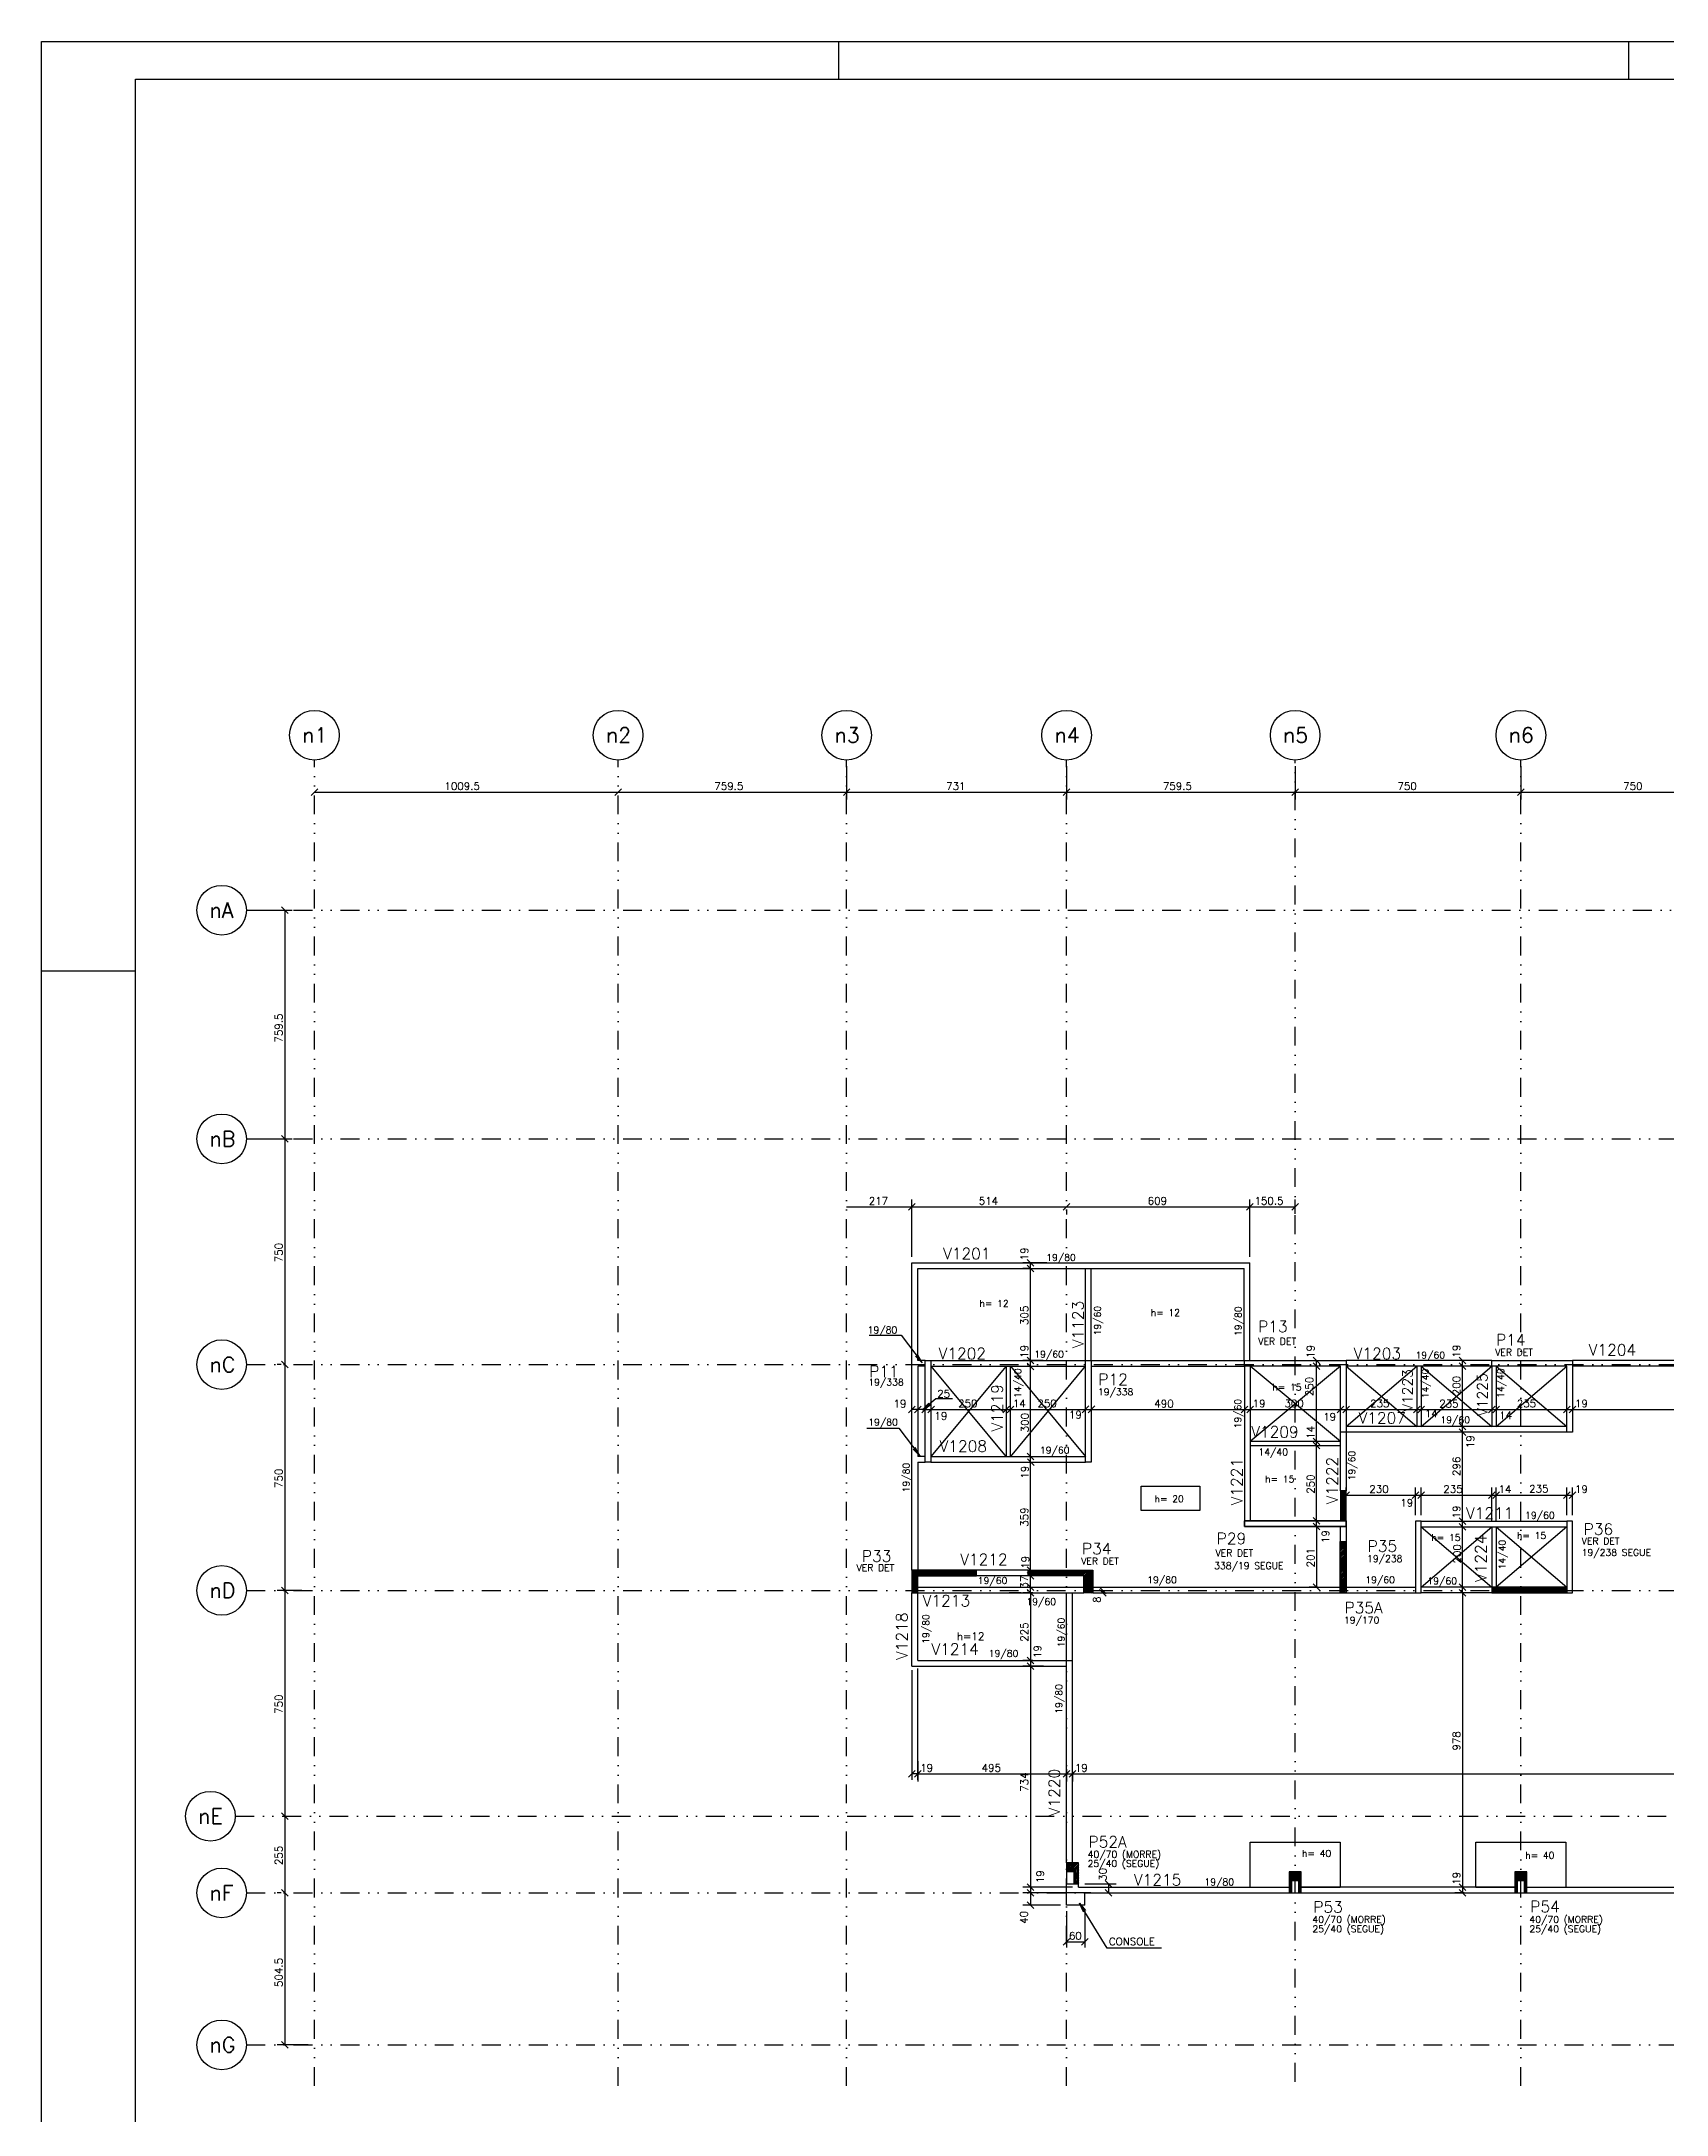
# Model space of a CAD drawing. Extents: x 571698 to 586573, y -117 to 10395.
# Drawn here: x 571698 to 577098, y 3509 to 10395 of the extents above; entities that cross this region are included whole.
import ezdxf

# ---------------------------------------------------------------- set-up
doc = ezdxf.new("R2010")
doc.units = 0
doc.header["$LTSCALE"] = 125
doc.header["$MEASUREMENT"] = 0
doc.linetypes.add('DIVIDE', pattern=[1.25, 0.5, -0.25, 0, -0.25, 0, -0.25])
doc.layers.get('0').update_dxf_attribs({"linetype": 'CONTINUOUS'})
for name, color, linetype in [('205', 14, 'DIVIDE'), ('216', 7, 'CONTINUOUS'), ('220', 4, 'CONTINUOUS'), ('221', 5, 'CONTINUOUS'), ('222', 6, 'CONTINUOUS'), ('231', 5, 'CONTINUOUS'), ('238', 11, 'CONTINUOUS'), ('239', 4, 'CONTINUOUS'), ('250', 5, 'CONTINUOUS')]:
    doc.layers.add(name, color=color, linetype=linetype)
doc.styles.get("Standard").update_dxf_attribs({"font": 'ROMANS.SHX'})

# ---------------------------------------------------------------- blocks, each defined once
blk = doc.blocks.new('_H4')
for p, q in [((97130.673322, 3431.953747), (97164.294698, 3465.575123)), ((97130.673322, 3437.257048), (97158.991397, 3465.575123)), ((97130.673322, 3442.560349), (97153.688096, 3465.575123)), ((97130.673322, 3447.86365), (97148.384795, 3465.575123)), ((97130.673322, 3453.16695), (97143.081495, 3465.575123)), ((97130.673322, 3458.470251), (97137.778194, 3465.575123)), ((97130.673322, 3463.773552), (97132.474893, 3465.575123)), ((97130.673322, 3426.650446), (97149.673322, 3445.650446)), ((97150.597999, 3446.575123), (97169.597999, 3465.575123)), ((97155.9013, 3446.575123), (97174.9013, 3465.575123)), ((97161.204601, 3446.575123), (97180.204601, 3465.575123)), ((97166.507902, 3446.575123), (97185.507902, 3465.575123)), ((97171.811202, 3446.575123), (97190.811202, 3465.575123)), ((97177.114503, 3446.575123), (97196.114503, 3465.575123)), ((97182.417804, 3446.575123), (97201.417804, 3465.575123)), ((97187.721105, 3446.575123), (97206.721105, 3465.575123)), ((97193.024406, 3446.575123), (97212.024406, 3465.575123)), ((97198.327707, 3446.575123), (97217.327707, 3465.575123)), ((97203.631008, 3446.575123), (97222.631008, 3465.575123)), ((97208.934308, 3446.575123), (97227.934308, 3465.575123)), ((97214.237609, 3446.575123), (97233.237609, 3465.575123)), ((97219.54091, 3446.575123), (97238.54091, 3465.575123)), ((97224.844211, 3446.575123), (97243.844211, 3465.575123)), ((97230.147512, 3446.575123), (97249.147512, 3465.575123)), ((97235.450813, 3446.575123), (97254.450813, 3465.575123)), ((97240.754114, 3446.575123), (97259.754114, 3465.575123)), ((97246.057414, 3446.575123), (97265.057414, 3465.575123)), ((97251.360715, 3446.575123), (97270.360715, 3465.575123)), ((97256.664016, 3446.575123), (97275.664016, 3465.575123)), ((97261.967317, 3446.575123), (97280.967317, 3465.575123)), ((97267.270618, 3446.575123), (97286.270618, 3465.575123)), ((97272.573919, 3446.575123), (97291.573919, 3465.575123)), ((97277.87722, 3446.575123), (97296.87722, 3465.575123)), ((97283.18052, 3446.575123), (97302.18052, 3465.575123)), ((97288.483821, 3446.575123), (97307.483821, 3465.575123)), ((97293.787122, 3446.575123), (97312.787122, 3465.575123)), ((97299.090423, 3446.575123), (97318.090423, 3465.575123)), ((97304.393724, 3446.575123), (97323.393724, 3465.575123)), ((97309.697025, 3446.575123), (97328.697025, 3465.575123)), ((97315.000326, 3446.575123), (97334.000326, 3465.575123)), ((97320.303626, 3446.575123), (97339.303626, 3465.575123)), ((97325.606927, 3446.575123), (97344.606927, 3465.575123)), ((97330.910228, 3446.575123), (97345.673322, 3461.338217)), ((97336.213529, 3446.575123), (97345.673322, 3456.034916)), ((97341.51683, 3446.575123), (97345.673322, 3450.731615)), ((97130.673322, 3421.347145), (97149.673322, 3440.347145)), ((97130.673322, 3416.043844), (97149.673322, 3435.043844)), ((97130.673322, 3410.740544), (97149.673322, 3429.740544)), ((97130.673322, 3405.437243), (97149.673322, 3424.437243)), ((97130.673322, 3400.133942), (97149.673322, 3419.133942)), ((97130.673322, 3394.830641), (97149.673322, 3413.830641)), ((97131.721105, 3390.575123), (97149.673322, 3408.52734)), ((97137.024406, 3390.575123), (97149.673322, 3403.224039)), ((97142.327707, 3390.575123), (97149.673322, 3397.920738)), ((97147.631008, 3390.575123), (97149.673322, 3392.617438))]:
    blk.add_line(p, q)
blk = doc.blocks.new('_H5')
for p, q in [((97516.673322, 3446.722687), (97535.525758, 3465.575123)), ((97516.673322, 3452.025988), (97530.222457, 3465.575123)), ((97516.673322, 3457.329289), (97524.919156, 3465.575123)), ((97516.673322, 3462.632589), (97519.615856, 3465.575123)), ((97521.829059, 3446.575123), (97540.829059, 3465.575123)), ((97527.13236, 3446.575123), (97546.13236, 3465.575123)), ((97532.435661, 3446.575123), (97551.435661, 3465.575123)), ((97537.738962, 3446.575123), (97556.738962, 3465.575123)), ((97543.042262, 3446.575123), (97562.042262, 3465.575123)), ((97548.345563, 3446.575123), (97567.345563, 3465.575123)), ((97553.648864, 3446.575123), (97572.648864, 3465.575123)), ((97558.952165, 3446.575123), (97577.952165, 3465.575123)), ((97564.255466, 3446.575123), (97583.255466, 3465.575123)), ((97569.558767, 3446.575123), (97588.558767, 3465.575123)), ((97574.862068, 3446.575123), (97593.862068, 3465.575123)), ((97580.165368, 3446.575123), (97599.165368, 3465.575123)), ((97585.468669, 3446.575123), (97604.468669, 3465.575123)), ((97590.77197, 3446.575123), (97609.77197, 3465.575123)), ((97596.075271, 3446.575123), (97615.075271, 3465.575123)), ((97601.378572, 3446.575123), (97620.378572, 3465.575123)), ((97606.681873, 3446.575123), (97625.681873, 3465.575123)), ((97611.985174, 3446.575123), (97630.985174, 3465.575123)), ((97617.288475, 3446.575123), (97636.288475, 3465.575123)), ((97622.591775, 3446.575123), (97641.591775, 3465.575123)), ((97627.895076, 3446.575123), (97646.895076, 3465.575123)), ((97633.198377, 3446.575123), (97652.198377, 3465.575123)), ((97638.501678, 3446.575123), (97657.501678, 3465.575123)), ((97643.804979, 3446.575123), (97662.804979, 3465.575123)), ((97649.10828, 3446.575123), (97668.10828, 3465.575123)), ((97654.411581, 3446.575123), (97673.411581, 3465.575123)), ((97659.714881, 3446.575123), (97678.714881, 3465.575123)), ((97665.018182, 3446.575123), (97684.018182, 3465.575123)), ((97670.321483, 3446.575123), (97689.321483, 3465.575123)), ((97675.624784, 3446.575123), (97694.624784, 3465.575123)), ((97680.928085, 3446.575123), (97699.928085, 3465.575123)), ((97686.231386, 3446.575123), (97705.231386, 3465.575123)), ((97691.534687, 3446.575123), (97710.534687, 3465.575123)), ((97696.837987, 3446.575123), (97715.837987, 3465.575123)), ((97701.673322, 3440.803856), (97726.444589, 3465.575123)), ((97701.673322, 3446.107157), (97721.141288, 3465.575123)), ((97701.673322, 3435.500555), (97731.673322, 3465.500555)), ((97701.673322, 3430.197254), (97731.673322, 3460.197254)), ((97701.673322, 3424.893953), (97731.673322, 3454.893953)), ((97701.673322, 3419.590653), (97731.673322, 3449.590653)), ((97701.673322, 3414.287352), (97731.673322, 3444.287352)), ((97701.673322, 3408.984051), (97731.673322, 3438.984051)), ((97701.673322, 3403.68075), (97731.673322, 3433.68075)), ((97701.673322, 3398.377449), (97731.673322, 3428.377449)), ((97701.673322, 3393.074148), (97731.673322, 3423.074148)), ((97704.477598, 3390.575123), (97731.673322, 3417.770847)), ((97709.780899, 3390.575123), (97731.673322, 3412.467547)), ((97715.084199, 3390.575123), (97731.673322, 3407.164246)), ((97720.3875, 3390.575123), (97731.673322, 3401.860945)), ((97725.690801, 3390.575123), (97731.673322, 3396.557644)), ((97730.994102, 3390.575123), (97731.673322, 3391.254343))]:
    blk.add_line(p, q)
blk = doc.blocks.new('_H49')
for p, q in [((98554.673322, 4065.761919), (98559.006882, 4070.095479)), ((98554.673322, 4060.458618), (98563.674848, 4069.460144)), ((98554.673322, 4055.155317), (98568.342814, 4068.824809)), ((98554.673322, 4049.852016), (98573.01078, 4068.189474)), ((98554.673322, 4044.548716), (98573.673322, 4063.548716)), ((98554.673322, 4039.245415), (98573.673322, 4058.245415)), ((98554.673322, 4033.942114), (98573.673322, 4052.942114)), ((98554.673322, 4028.638813), (98573.673322, 4047.638813)), ((98554.673322, 4023.335512), (98573.673322, 4042.335512)), ((98554.673322, 4018.032211), (98573.673322, 4037.032211)), ((98554.673322, 4012.72891), (98573.673322, 4031.72891)), ((98554.673322, 4007.42561), (98573.673322, 4026.42561)), ((98554.673322, 4002.122309), (98573.673322, 4021.122309)), ((98554.673322, 3996.819008), (98573.673322, 4015.819008)), ((98554.673322, 3991.515707), (98573.673322, 4010.515707)), ((98554.673322, 3986.212406), (98573.673322, 4005.212406)), ((98554.673322, 3980.909105), (98573.673322, 3999.909105)), ((98554.673322, 3975.605804), (98573.673322, 3994.605804)), ((98555.056118, 3970.6853), (98573.673322, 3989.302504)), ((98560.359419, 3970.6853), (98573.673322, 3983.999203)), ((98565.66272, 3970.6853), (98573.673322, 3978.695902)), ((98570.966021, 3970.6853), (98573.673322, 3973.392601))]:
    blk.add_line(p, q)
blk = doc.blocks.new('_H50')
for p, q in [((99057.673322, 3736.143684), (99072.214938, 3750.6853)), ((99057.673322, 3741.446985), (99066.911637, 3750.6853)), ((99057.673322, 3746.750286), (99061.608336, 3750.6853)), ((99058.518239, 3731.6853), (99077.518239, 3750.6853)), ((99063.82154, 3731.6853), (99082.82154, 3750.6853)), ((99069.12484, 3731.6853), (99088.12484, 3750.6853)), ((99074.428141, 3731.6853), (99093.428141, 3750.6853)), ((99079.731442, 3731.6853), (99098.731442, 3750.6853)), ((99085.034743, 3731.6853), (99104.034743, 3750.6853)), ((99090.338044, 3731.6853), (99109.338044, 3750.6853)), ((99095.641345, 3731.6853), (99114.641345, 3750.6853)), ((99100.944646, 3731.6853), (99119.944646, 3750.6853)), ((99106.247946, 3731.6853), (99125.247946, 3750.6853)), ((99111.551247, 3731.6853), (99130.551247, 3750.6853)), ((99116.854548, 3731.6853), (99135.854548, 3750.6853)), ((99122.157849, 3731.6853), (99141.157849, 3750.6853)), ((99127.46115, 3731.6853), (99146.46115, 3750.6853)), ((99132.764451, 3731.6853), (99151.764451, 3750.6853)), ((99138.067752, 3731.6853), (99157.067752, 3750.6853)), ((99143.371052, 3731.6853), (99162.371052, 3750.6853)), ((99148.674353, 3731.6853), (99167.674353, 3750.6853)), ((99153.977654, 3731.6853), (99172.977654, 3750.6853)), ((99159.280955, 3731.6853), (99178.280955, 3750.6853)), ((99164.584256, 3731.6853), (99183.584256, 3750.6853)), ((99169.887557, 3731.6853), (99188.887557, 3750.6853)), ((99175.190858, 3731.6853), (99194.190858, 3750.6853)), ((99180.494158, 3731.6853), (99199.494158, 3750.6853)), ((99185.797459, 3731.6853), (99204.797459, 3750.6853)), ((99191.10076, 3731.6853), (99210.10076, 3750.6853)), ((99196.404061, 3731.6853), (99215.404061, 3750.6853)), ((99201.707362, 3731.6853), (99220.707362, 3750.6853)), ((99207.010663, 3731.6853), (99226.010663, 3750.6853)), ((99212.313964, 3731.6853), (99231.313964, 3750.6853)), ((99217.617264, 3731.6853), (99236.617264, 3750.6853)), ((99222.920565, 3731.6853), (99241.920565, 3750.6853)), ((99228.223866, 3731.6853), (99247.223866, 3750.6853)), ((99233.527167, 3731.6853), (99252.527167, 3750.6853)), ((99238.830468, 3731.6853), (99257.830468, 3750.6853)), ((99244.133769, 3731.6853), (99263.133769, 3750.6853)), ((99249.43707, 3731.6853), (99268.43707, 3750.6853)), ((99254.74037, 3731.6853), (99273.74037, 3750.6853)), ((99260.043671, 3731.6853), (99279.043671, 3750.6853)), ((99265.346972, 3731.6853), (99284.346972, 3750.6853)), ((99270.650273, 3731.6853), (99289.650273, 3750.6853)), ((99275.953574, 3731.6853), (99294.953574, 3750.6853)), ((99281.256875, 3731.6853), (99300.256875, 3750.6853)), ((99286.560176, 3731.6853), (99305.560176, 3750.6853)), ((99291.863476, 3731.6853), (99306.673322, 3746.495146)), ((99297.166777, 3731.6853), (99306.673322, 3741.191845)), ((99302.470078, 3731.6853), (99306.673322, 3735.888544))]:
    blk.add_line(p, q)
blk = doc.blocks.new('_H948EB28347-000')
for p, q in [((97312.84245, 2516.339597), (97345.536765, 2549.033912)), ((97312.84245, 2521.642898), (97340.233464, 2549.033912)), ((97312.84245, 2526.946199), (97334.930163, 2549.033912)), ((97312.84245, 2532.2495), (97329.626862, 2549.033912)), ((97312.84245, 2537.552801), (97324.323561, 2549.033912)), ((97312.84245, 2542.856102), (97319.02026, 2549.033912)), ((97312.84245, 2548.159403), (97313.716959, 2549.033912)), ((97320.840066, 2519.033912), (97350.840066, 2549.033912)), ((97312.84245, 2511.036297), (97320.34245, 2518.536297)), ((97312.84245, 2505.732996), (97320.34245, 2513.232996)), ((97312.84245, 2500.429695), (97320.34245, 2507.929695)), ((97312.84245, 2495.126394), (97320.34245, 2502.626394)), ((97312.84245, 2489.823093), (97320.34245, 2497.323093)), ((97312.84245, 2484.519792), (97320.34245, 2492.019792)), ((97312.84245, 2479.216491), (97320.34245, 2486.716491)), ((97317.963172, 2479.033912), (97320.34245, 2481.41319)), ((97326.143366, 2519.033912), (97352.84245, 2545.732996)), ((97331.446667, 2519.033912), (97352.84245, 2540.429695)), ((97336.749968, 2519.033912), (97352.84245, 2535.126394)), ((97342.053269, 2519.033912), (97352.84245, 2529.823093)), ((97345.34245, 2517.019792), (97352.84245, 2524.519792)), ((97345.34245, 2511.716491), (97352.84245, 2519.216491)), ((97345.34245, 2506.41319), (97352.84245, 2513.91319)), ((97345.34245, 2501.10989), (97352.84245, 2508.60989)), ((97345.34245, 2495.806589), (97352.84245, 2503.306589)), ((97345.34245, 2490.503288), (97352.84245, 2498.003288)), ((97345.34245, 2485.199987), (97352.84245, 2492.699987)), ((97345.34245, 2479.896686), (97352.84245, 2487.396686)), ((97349.782977, 2479.033912), (97352.84245, 2482.093385))]:
    blk.add_line(p, q)
blk = doc.blocks.new('_H948EB28347-021')
for p, q in [((96573.34245, 2551.121523), (96601.254839, 2579.033912)), ((96573.34245, 2556.424824), (96595.951538, 2579.033912)), ((96573.34245, 2561.728124), (96590.648238, 2579.033912)), ((96573.34245, 2567.031425), (96585.344937, 2579.033912)), ((96573.34245, 2572.334726), (96580.041636, 2579.033912)), ((96573.34245, 2577.638027), (96574.738335, 2579.033912)), ((96576.55814, 2549.033912), (96606.55814, 2579.033912)), ((96581.861441, 2549.033912), (96611.861441, 2579.033912)), ((96587.164742, 2549.033912), (96613.34245, 2575.21162)), ((96592.468043, 2549.033912), (96613.34245, 2569.908319)), ((96597.771344, 2549.033912), (96613.34245, 2564.605018)), ((96598.34245, 2544.301718), (96613.34245, 2559.301718)), ((96598.34245, 2538.998417), (96613.34245, 2553.998417)), ((96598.34245, 2533.695116), (96613.34245, 2548.695116)), ((96598.34245, 2528.391815), (96613.34245, 2543.391815)), ((96598.34245, 2523.088514), (96613.34245, 2538.088514)), ((96598.34245, 2517.785213), (96613.34245, 2532.785213)), ((96598.34245, 2512.481912), (96613.34245, 2527.481912)), ((96600.19775, 2509.033912), (96613.34245, 2522.178612)), ((96605.501051, 2509.033912), (96613.34245, 2516.875311)), ((96610.804352, 2509.033912), (96613.34245, 2511.57201))]:
    blk.add_line(p, q)
blk = doc.blocks.new('_HC1611258D2-015')
for p, q in [((97482.34245, 3645.737053), (97482.373699, 3645.768301)), ((97482.34245, 3640.433752), (97482.931941, 3641.023242)), ((97482.34245, 3635.130451), (97483.490183, 3636.278184)), ((97482.34245, 3629.82715), (97484.048425, 3631.533125)), ((97482.34245, 3624.523849), (97484.606667, 3626.788066)), ((97482.34245, 3619.220549), (97485.164909, 3622.043008)), ((97482.34245, 3613.917248), (97485.723152, 3617.297949)), ((97482.34245, 3608.613947), (97486.281394, 3612.552891)), ((97482.34245, 3603.310646), (97486.839636, 3607.807832)), ((97482.34245, 3598.007345), (97487.397878, 3603.062773)), ((97482.34245, 3592.704044), (97487.95612, 3598.317715)), ((97482.34245, 3587.400743), (97488.514363, 3593.572656)), ((97482.34245, 3582.097443), (97489.072605, 3588.827597)), ((97482.34245, 3576.794142), (97489.630847, 3584.082539)), ((97482.373699, 3645.768301), (97482.639309, 3646.033912)), ((97482.931941, 3641.023242), (97487.94261, 3646.033912)), ((97483.490183, 3636.278184), (97493.245911, 3646.033912)), ((97484.048425, 3631.533125), (97498.549212, 3646.033912)), ((97484.606667, 3626.788066), (97502.34245, 3644.523849)), ((97485.164909, 3622.043008), (97502.34245, 3639.220549)), ((97485.723152, 3617.297949), (97502.34245, 3633.917248)), ((97486.281394, 3612.552891), (97502.34245, 3628.613947)), ((97486.839636, 3607.807832), (97502.34245, 3623.310646)), ((97487.397878, 3603.062773), (97502.34245, 3618.007345)), ((97487.95612, 3598.317715), (97502.34245, 3612.704044)), ((97488.514363, 3593.572656), (97502.34245, 3607.400743)), ((97489.072605, 3588.827597), (97502.34245, 3602.097443)), ((97489.630847, 3584.082539), (97502.34245, 3596.794142)), ((97490.189089, 3579.33748), (97502.34245, 3591.490841)), ((97490.747331, 3574.592421), (97502.34245, 3586.18754)), ((97491.305574, 3569.847363), (97502.34245, 3580.884239)), ((97482.34245, 3571.490841), (97490.189089, 3579.33748)), ((97482.34245, 3566.18754), (97490.747331, 3574.592421)), ((97482.34245, 3560.884239), (97491.305574, 3569.847363)), ((97482.34245, 3555.580938), (97491.863816, 3565.102304)), ((97482.34245, 3550.277637), (97492.422058, 3560.357245)), ((97482.34245, 3544.974337), (97492.9803, 3555.612187)), ((97482.34245, 3539.671036), (97493.538542, 3550.867128)), ((97482.34245, 3534.367735), (97494.096785, 3546.122069)), ((97482.34245, 3529.064434), (97494.655027, 3541.377011)), ((97482.34245, 3523.761133), (97495.213269, 3536.631952)), ((97482.34245, 3518.457832), (97495.771511, 3531.886893)), ((97482.34245, 3513.154531), (97496.329753, 3527.141835)), ((97482.34245, 3507.85123), (97496.887996, 3522.396776)), ((97482.34245, 3502.54793), (97497.446238, 3517.651717)), ((97482.34245, 3497.244629), (97498.00448, 3512.906659)), ((97491.863816, 3565.102304), (97502.34245, 3575.580938)), ((97492.422058, 3560.357245), (97502.34245, 3570.277637)), ((97492.9803, 3555.612187), (97502.34245, 3564.974337)), ((97493.538542, 3550.867128), (97502.34245, 3559.671036)), ((97494.096785, 3546.122069), (97502.34245, 3554.367735)), ((97494.655027, 3541.377011), (97502.34245, 3549.064434)), ((97495.213269, 3536.631952), (97502.34245, 3543.761133)), ((97495.771511, 3531.886893), (97502.34245, 3538.457832)), ((97496.329753, 3527.141835), (97502.34245, 3533.154531)), ((97496.887996, 3522.396776), (97502.34245, 3527.85123)), ((97497.446238, 3517.651717), (97502.34245, 3522.54793)), ((97498.00448, 3512.906659), (97502.34245, 3517.244629)), ((97482.34245, 3491.941328), (97498.562722, 3508.1616)), ((97482.34245, 3486.638027), (97499.120964, 3503.416541)), ((97482.34245, 3481.334726), (97499.679207, 3498.671483)), ((97482.344937, 3476.033912), (97500.237449, 3493.926424)), ((97487.648238, 3476.033912), (97500.795691, 3489.181365)), ((97492.951538, 3476.033912), (97501.353933, 3484.436307)), ((97498.254839, 3476.033912), (97501.912175, 3479.691248)), ((97498.562722, 3508.1616), (97502.34245, 3511.941328)), ((97499.120964, 3503.416541), (97502.34245, 3506.638027)), ((97499.679207, 3498.671483), (97502.34245, 3501.334726)), ((97500.237449, 3493.926424), (97502.34245, 3496.031425)), ((97500.795691, 3489.181365), (97502.34245, 3490.728124)), ((97501.353933, 3484.436307), (97502.34245, 3485.424824)), ((97501.912175, 3479.691248), (97502.34245, 3480.121523))]:
    blk.add_line(p, q)

msp = doc.modelspace()

# ---------------------------------------------------------------- linework, layer by layer
for p, q in [((571697.6, -117.4), (571697.6, 10395.1)), ((571697.6, 10395.1), (586572.6, 10395.1)), ((574347.6, 10270.1), (574347.6, 10395.1)), ((574347.6, 10270.1), (574347.6, 10395.1)), ((576972.6, 10270.1), (576972.6, 10395.1)), ((571697.6, 7307.6), (572010.1, 7307.6))]:
    msp.add_line(p, q)
at = {"layer": '205'}
for p, q in [((572604.5, 3604.3), (572604.5, 8008.3)), ((573614, 3604.3), (573614, 8008.3)), ((574373.5, 3604.3), (574373.5, 8008.3)), ((575104.5, 3604.3), (575104.5, 8008.3)), ((575864, 3617.6), (575864, 8008.3)), ((576614, 3604.3), (576614, 8008.3)), ((572379, 7509.4), (574776.1, 7509.4)), ((574796.1, 7509.4), (580574.1, 7509.4)), ((572379, 6749.9), (581193.6, 6749.9)), ((572379, 5999.9), (581193.6, 5999.9)), ((572379, 5249.9), (580656.7, 5249.9)), ((572341.5, 4499.9), (580673.3, 4499.9)), ((572379, 4244.9), (580689.8, 4244.9)), ((572379, 3740.4), (580689.8, 3740.4))]:
    msp.add_line(p, q, dxfattribs=at)
at = {"layer": '216'}
for p, q in [((572593.5, 7890.5), (572615.6, 7912.6)), ((573603, 7890.5), (573625.1, 7912.6)), ((573603, 7890.5), (573625.1, 7912.6)), ((574362.5, 7890.5), (574384.6, 7912.6)), ((574362.5, 7890.5), (574384.6, 7912.6)), ((575093.5, 7890.5), (575115.6, 7912.6)), ((575093.5, 7890.5), (575115.6, 7912.6)), ((575853, 7890.5), (575875.1, 7912.6)), ((575853, 7890.5), (575875.1, 7912.6)), ((576603, 7890.5), (576625.1, 7912.6)), ((576603, 7890.5), (576625.1, 7912.6)), ((572494.9, 7520.4), (572517, 7498.3)), ((572494.9, 6760.9), (572517, 6738.8)), ((572494.9, 6760.9), (572517, 6738.8)), ((574579.5, 6512.6), (574601.6, 6534.7)), ((574579.5, 6512.6), (574601.6, 6534.7)), ((575093.5, 6512.6), (575115.6, 6534.7)), ((575093.5, 6512.6), (575115.6, 6534.7)), ((575702.5, 6512.6), (575724.6, 6534.7)), ((575702.5, 6512.6), (575724.6, 6534.7)), ((575853, 6512.6), (575875.1, 6534.7)), ((574995.1, 6326.8), (574973, 6348.9)), ((574995.1, 6307.8), (574973, 6329.9)), ((574995.1, 6307.8), (574973, 6329.9)), ((572494.9, 6010.9), (572517, 5988.8)), ((572494.9, 6010.9), (572517, 5988.8)), ((574995.1, 6002.8), (574973, 6024.9)), ((574995.1, 6002.8), (574973, 6024.9)), ((574995.1, 6002.8), (574973, 6024.9)), ((574995.1, 6002.8), (574973, 6024.9)), ((574995.1, 5982.8), (574973, 6004.9)), ((574995.1, 5982.8), (574973, 6004.9)), ((575946.4, 6002.8), (575924.3, 6024.9)), ((575946.4, 6002.8), (575924.3, 6024.9)), ((575946.4, 5983.8), (575924.3, 6005.9)), ((575946.4, 5983.8), (575924.3, 6005.9)), ((576431.1, 6002.8), (576409, 6024.9)), ((576431.1, 6002.8), (576409, 6024.9)), ((576431.1, 6002.8), (576409, 6024.9)), ((576431.1, 6002.8), (576409, 6024.9)), ((576431.1, 5983.8), (576409, 6005.9)), ((576431.1, 5983.8), (576409, 6005.9)), ((574601.6, 5861.8), (574579.5, 5839.7)), ((574601.6, 5861.8), (574579.5, 5839.7)), ((574620.6, 5861.8), (574598.5, 5839.7)), ((574620.6, 5861.8), (574598.5, 5839.7)), ((574623.5, 5839.7), (574645.6, 5861.8)), ((574623.5, 5839.7), (574645.6, 5861.8)), ((574645.6, 5861.8), (574623.5, 5839.7)), ((574643.5, 5839.7), (574665.6, 5861.8)), ((574643.5, 5839.7), (574665.6, 5861.8)), ((574892.5, 5839.7), (574914.6, 5861.8)), ((574892.5, 5839.7), (574914.6, 5861.8)), ((574906.5, 5839.7), (574928.6, 5861.8)), ((574906.5, 5839.7), (574928.6, 5861.8)), ((575156.5, 5839.7), (575178.6, 5862.8)), ((575156.5, 5839.7), (575178.6, 5862.8)), ((575176.5, 5839.7), (575198.6, 5862.8)), ((575176.5, 5839.7), (575198.6, 5862.8)), ((575684.5, 5839.7), (575706.6, 5861.8)), ((575684.5, 5839.7), (575706.6, 5861.8)), ((575684.5, 5839.7), (575706.6, 5861.8)), ((575703.5, 5839.7), (575725.6, 5861.8)), ((575703.5, 5839.7), (575725.6, 5861.8)), ((576003.5, 5839.7), (576025.6, 5861.8)), ((576003.5, 5839.7), (576025.6, 5861.8)), ((576022.5, 5839.7), (576044.6, 5861.8)), ((576022.5, 5839.7), (576044.6, 5861.8)), ((576257.5, 5839.7), (576279.6, 5861.8)), ((576257.5, 5839.7), (576279.6, 5861.8)), ((576271.5, 5839.7), (576293.6, 5861.8)), ((576271.5, 5839.7), (576293.6, 5861.8)), ((576506.5, 5839.7), (576528.6, 5861.8)), ((576506.5, 5839.7), (576528.6, 5861.8)), ((576520.5, 5839.7), (576542.6, 5861.8)), ((576520.5, 5839.7), (576542.6, 5861.8)), ((576755.5, 5839.7), (576777.6, 5861.8)), ((576755.5, 5839.7), (576777.6, 5861.8)), ((576774.5, 5839.7), (576796.6, 5861.8)), ((576774.5, 5839.7), (576796.6, 5861.8)), ((576774.5, 5839.7), (576796.6, 5861.8)), ((576431.1, 5783.8), (576409, 5805.9)), ((576431.1, 5783.8), (576409, 5805.9)), ((576431.1, 5764.8), (576409, 5786.9)), ((576431.1, 5764.8), (576409, 5786.9)), ((575946.4, 5733.8), (575924.3, 5755.9)), ((575946.4, 5733.8), (575924.3, 5755.9)), ((575946.4, 5719.8), (575924.3, 5741.9)), ((575946.4, 5719.8), (575924.3, 5741.9)), ((574995.1, 5683.8), (574973, 5705.9)), ((574995.1, 5683.8), (574973, 5705.9)), ((574996.1, 5664.8), (574974, 5686.9)), ((574996.1, 5664.8), (574974, 5686.9)), ((576022.5, 5555.2), (576044.6, 5577.3)), ((576252.5, 5555.2), (576274.6, 5577.3)), ((576252.5, 5555.2), (576274.6, 5577.3)), ((576271.5, 5555.2), (576293.6, 5577.3)), ((576271.5, 5555.2), (576293.6, 5577.3)), ((576506.5, 5555.2), (576528.6, 5577.3)), ((576506.5, 5555.2), (576528.6, 5577.3)), ((576520.5, 5555.2), (576542.6, 5577.3)), ((576520.5, 5555.2), (576542.6, 5577.3)), ((576755.5, 5555.2), (576777.6, 5577.3)), ((576755.5, 5555.2), (576777.6, 5577.3)), ((576774.5, 5555.2), (576796.6, 5577.3)), ((575946.4, 5469.8), (575924.3, 5491.9)), ((575946.4, 5469.8), (575924.3, 5491.9)), ((575946.4, 5450.8), (575924.3, 5472.9)), ((575946.4, 5450.8), (575924.3, 5472.9)), ((575924.3, 5472.9), (575946.4, 5450.8)), ((576431.1, 5468.8), (576409, 5490.9)), ((576431.1, 5468.8), (576409, 5490.9)), ((576431.1, 5449.8), (576409, 5471.9)), ((576431.1, 5449.8), (576409, 5471.9)), ((574995.1, 5305.8), (574973, 5327.9)), ((574995.1, 5305.8), (574973, 5327.9)), ((574995.1, 5286.8), (574973, 5308.9)), ((574995.1, 5286.8), (574973, 5308.9)), ((572494.9, 5260.9), (572517, 5238.8)), ((572494.9, 5260.9), (572517, 5238.8)), ((574995.1, 5249.8), (574973, 5271.9)), ((574995.1, 5249.8), (574973, 5271.9)), ((574995.1, 5230.8), (574973, 5252.9)), ((574995.1, 5230.8), (574973, 5252.9)), ((574973, 5252.9), (574995.1, 5230.8)), ((574973, 5252.9), (574995.1, 5230.8)), ((575214, 5260.9), (575236.1, 5238.8)), ((575214, 5252.9), (575236.1, 5230.8)), ((575924.3, 5271.9), (575946.4, 5249.8)), ((576431.1, 5249.8), (576409, 5271.9)), ((576431.1, 5249.8), (576409, 5271.9)), ((576431.1, 5230.8), (576409, 5252.9)), ((576431.1, 5230.8), (576409, 5252.9)), ((576409, 5252.9), (576431.1, 5230.8)), ((576409, 5252.9), (576431.1, 5230.8)), ((574973, 5027.9), (574995.1, 5005.8)), ((574973, 5027.9), (574995.1, 5005.8)), ((574973, 5008.9), (574995.1, 4986.8)), ((574973, 5008.9), (574995.1, 4986.8)), ((574973, 5008.9), (574995.1, 4986.8)), ((574973, 5008.9), (574995.1, 4986.8)), ((574601.6, 4651.4), (574579.5, 4629.3)), ((574620.6, 4651.4), (574598.5, 4629.3)), ((574620.6, 4651.4), (574598.5, 4629.3)), ((574598.5, 4629.3), (574620.6, 4651.4)), ((575093.5, 4629.3), (575115.6, 4651.4)), ((575093.5, 4629.3), (575115.6, 4651.4)), ((575112.5, 4629.3), (575134.6, 4651.4)), ((575112.5, 4629.3), (575134.6, 4651.4)), ((572494.9, 4510.9), (572517, 4488.8)), ((572494.9, 4510.9), (572517, 4488.8)), ((572494.9, 4510.9), (572517, 4488.8)), ((574973, 4274.9), (574995.1, 4252.8)), ((574973, 4274.9), (574995.1, 4252.8)), ((575232.6, 4285.9), (575254.7, 4263.8)), ((576409, 4274.9), (576431.1, 4252.8)), ((576409, 4274.9), (576431.1, 4252.8)), ((576409, 4274.9), (576431.1, 4252.8)), ((572494.9, 4255.9), (572517, 4233.8)), ((572494.9, 4255.9), (572517, 4233.8)), ((574973, 4255.9), (574995.1, 4233.8)), ((574973, 4255.9), (574995.1, 4233.8)), ((574973, 4255.9), (574995.1, 4233.8)), ((574973, 4215.9), (574995.1, 4193.8)), ((575232.6, 4255.9), (575254.7, 4233.8)), ((576409, 4255.9), (576431.1, 4233.8)), ((575093.5, 4071.5), (575115.6, 4093.6)), ((575153.5, 4071.5), (575175.6, 4093.6)), ((572494.9, 3751.4), (572517, 3729.3))]:
    msp.add_line(p, q, dxfattribs=at)
at = {"layer": '220'}
for points in [[(574634.5, 6013.9), (574653.5, 6013.9), (574653.5, 5675.9), (574634.5, 5675.9), (574634.5, 6013.9)], [(575167.5, 5675.9), (575167.5, 6013.9), (575186.5, 6013.9), (575186.5, 5876.9), (575186.5, 5876.9), (575186.5, 5675.9), (575167.5, 5675.9)], [(576033.5, 6013.9), (576033.5, 5775.9), (576014.5, 5775.9), (576014.5, 5994.9), (575695.5, 5994.9), (575695.5, 6013.9), (576033.5, 6013.9)], [(576785.5, 6013.9), (576785.5, 5775.9), (576766.5, 5775.9), (576766.5, 5994.9), (576517.5, 5994.9), (576517.5, 6013.9), (576785.5, 6013.9)], [(575695.5, 5480.9), (575695.5, 5461.9), (576033.5, 5461.9), (576033.5, 5580.9), (576014.5, 5580.9), (576014.5, 5480.9), (575695.5, 5480.9)], [(575695.5, 5480.9), (576033.5, 5480.9), (576033.5, 5461.9), (575695.5, 5461.9), (575695.5, 5480.9)], [(576263.5, 5479.9), (576263.5, 5241.9), (576282.5, 5241.9), (576282.5, 5479.9), (576263.5, 5479.9)], [(576785.5, 5241.9), (576785.5, 5479.9), (576766.5, 5479.9), (576766.5, 5260.9), (576517.5, 5260.9), (576517.5, 5241.9), (576785.5, 5241.9)], [(576766.5, 5479.9), (576766.5, 5241.9), (576785.5, 5241.9), (576785.5, 5479.9), (576766.5, 5479.9)], [(576033.5, 5241.9), (576013.5, 5241.9), (576013.5, 5411.9), (576033.5, 5411.9), (576033.5, 5241.9)], [(574609.5, 5297.9), (574805.5, 5297.9), (574805.5, 5316.9), (574590.5, 5316.9), (574590.5, 5241.9), (574609.5, 5241.9), (574609.5, 5297.9)], [(575161.5, 5297.9), (574976.5, 5297.9), (574976.5, 5316.9), (575191.5, 5316.9), (575191.5, 5241.9), (575161.5, 5241.9), (575161.5, 5297.9)], [(575104.5, 4274.9), (575144.5, 4274.9), (575144.5, 4344.9), (575104.5, 4344.9), (575104.5, 4274.9)], [(575104.5, 4274.9), (575129.5, 4274.9), (575129.5, 4314.9), (575104.5, 4314.9), (575104.5, 4274.9)], [(575844, 4244.9), (575884, 4244.9), (575884, 4314.9), (575844, 4314.9), (575844, 4244.9)], [(575851.5, 4244.9), (575876.5, 4244.9), (575876.5, 4284.9), (575851.5, 4284.9), (575851.5, 4244.9)], [(576594, 4244.9), (576634, 4244.9), (576634, 4314.9), (576594, 4314.9), (576594, 4244.9)], [(576601.5, 4244.9), (576626.5, 4244.9), (576626.5, 4284.9), (576601.5, 4284.9), (576601.5, 4244.9)]]:
    msp.add_lwpolyline(points, dxfattribs=at)
at = {"layer": '221'}
for centre in [(572604.5, 8090.8), (573614, 8090.8), (574373.5, 8090.8), (575104.5, 8090.8), (575864, 8090.8), (576614, 8090.8), (572296.5, 7509.4), (572296.5, 6749.9), (572296.5, 5999.9), (572296.5, 5249.9), (572259, 4499.9), (572296.5, 4244.9), (572296.5, 3740.4)]:
    msp.add_circle(centre, 82.5, dxfattribs=at)
at = {"layer": '222'}
for p, q in [((572010.1, 10270.1), (586447.6, 10270.1)), ((572010.1, 7.6), (572010.1, 10270.1))]:
    msp.add_line(p, q, dxfattribs=at)
at = {"layer": '231'}
msp.add_line((574968, 5484.4), (574968, 5484.4), dxfattribs=at)
at = {"layer": '238'}
for p, q in [((574590.5, 5316.9), (574590.5, 6337.9)), ((574590.5, 6337.9), (575713.5, 6337.9)), ((575713.5, 6013.9), (575713.5, 6337.9)), ((574609.5, 6013.9), (574609.5, 6318.9)), ((574609.5, 6318.9), (575694.5, 6318.9)), ((575167.5, 6013.9), (575167.5, 6318.9)), ((575186.5, 6013.9), (575186.5, 6318.9)), ((575694.5, 6013.9), (575694.5, 6318.9)), ((574634.5, 6013.9), (574609.5, 6013.9)), ((574634.5, 5994.9), (574609.5, 5994.9)), ((574609.5, 5994.9), (574609.5, 5694.9)), ((574653.5, 6013.9), (575167.5, 6013.9)), ((574653.5, 5994.9), (575167.5, 5994.9)), ((574903.5, 5994.9), (574903.5, 5693.9)), ((574917.5, 5693.9), (574917.5, 5994.9)), ((575167.5, 6013.9), (575695.5, 6013.9)), ((575186.5, 5994.9), (575695.5, 5994.9)), ((575695.5, 5994.9), (575695.5, 5480.9)), ((575714.5, 5994.9), (575714.5, 5480.9)), ((576517.5, 6013.9), (576033.5, 6013.9)), ((576517.5, 5994.9), (576033.5, 5994.9)), ((576268.5, 5994.9), (576268.5, 5794.9)), ((576282.5, 5994.9), (576282.5, 5794.9)), ((576517.5, 5994.9), (576517.5, 5794.9)), ((576531.5, 5994.9), (576531.5, 5794.9)), ((577344, 6013.9), (576785.5, 6013.9)), ((577344, 5994.9), (576785.5, 5994.9)), ((576766.5, 5794.9), (576033.5, 5794.9)), ((576014.5, 5744.9), (575714.5, 5744.9)), ((575714.5, 5730.9), (576014.5, 5730.9)), ((576014.5, 5580.9), (576014.5, 5775.9)), ((576033.5, 5775.9), (576033.5, 5580.9)), ((576766.5, 5775.9), (576033.5, 5775.9)), ((574634.5, 5694.9), (574609.5, 5694.9)), ((574609.5, 5675.9), (574609.5, 5316.9)), ((574609.5, 5675.9), (574634.5, 5675.9)), ((574653.5, 5694.9), (575167.5, 5694.9)), ((574653.5, 5675.9), (575167.5, 5675.9)), ((575142.5, 5694.9), (575167.5, 5694.9)), ((576013.5, 5461.9), (576013.5, 5411.9)), ((576033.5, 5461.9), (576033.5, 5411.9)), ((576282.5, 5479.9), (576766.5, 5479.9)), ((576282.5, 5460.9), (576766.5, 5460.9)), ((576517.5, 5460.9), (576517.5, 5260.9)), ((576531.5, 5460.9), (576531.5, 5260.9)), ((574976.5, 5316.9), (574805.5, 5316.9)), ((574590.5, 4997.9), (574590.5, 5241.9)), ((574609.5, 5260.9), (575161.5, 5260.9)), ((574609.5, 5016.9), (574609.5, 5241.9)), ((574609.5, 5241.9), (575161.5, 5241.9)), ((574976.5, 5297.9), (574805.5, 5297.9)), ((575104.5, 4344.9), (575104.5, 5241.9)), ((575123.5, 4344.9), (575123.5, 5241.9)), ((575191.5, 5260.9), (576013.5, 5260.9)), ((575191.5, 5241.9), (576263.5, 5241.9)), ((576033.5, 5260.9), (576263.5, 5260.9)), ((576517.5, 5260.9), (576282.5, 5260.9)), ((576517.5, 5241.9), (576282.5, 5241.9)), ((574590.5, 4997.9), (575104.5, 4997.9)), ((574609.5, 5016.9), (575123.5, 5016.9)), ((575714, 4263.9), (575714, 4413.9)), ((575714, 4413.9), (576014, 4413.9)), ((576014, 4413.9), (576014, 4263.9)), ((576464, 4263.9), (576464, 4413.9)), ((576464, 4413.9), (576764, 4413.9)), ((576764, 4413.9), (576764, 4263.9)), ((575104.5, 4204.9), (575104.5, 4274.9)), ((575144.5, 4263.9), (575144.5, 4274.9)), ((575164.5, 4204.9), (575104.5, 4204.9)), ((575144.5, 4263.9), (575844, 4263.9)), ((575164.5, 4244.9), (575844, 4244.9)), ((575164.5, 4204.9), (575164.5, 4244.9)), ((575714, 4263.9), (575844, 4263.9)), ((576594, 4263.9), (575884, 4263.9)), ((575884, 4263.9), (576014, 4263.9)), ((575884, 4244.9), (576594, 4244.9)), ((576464, 4263.9), (576594, 4263.9)), ((576634, 4263.9), (577344, 4263.9)), ((576634, 4263.9), (576764, 4263.9)), ((576634, 4244.9), (577344, 4244.9))]:
    msp.add_line(p, q, dxfattribs=at)
at = {"layer": '239'}
msp.add_lwpolyline([(575352.5, 5595.8), (575547.4, 5595.8), (575547.4, 5515.3), (575352.5, 5515.3), (575352.5, 5595.8)], dxfattribs=at)
at = {"layer": '250'}
for p, q in [((574373.5, 7988.3), (574373.5, 7876.6)), ((575104.5, 7988.3), (575104.5, 7876.6)), ((575864, 7988.3), (575864, 7876.6)), ((576614, 7988.3), (576614, 7876.6)), ((572604.5, 7901.6), (573614, 7901.6)), ((573614, 7901.6), (574373.5, 7901.6)), ((574373.5, 7901.6), (575104.5, 7901.6)), ((575104.5, 7901.6), (575864, 7901.6)), ((575864, 7901.6), (576614, 7901.6)), ((576614, 7901.6), (577364, 7901.6)), ((572399, 7509.4), (572531, 7509.4)), ((572506, 7509.4), (572506, 6749.9)), ((572399, 6749.9), (572531, 6749.9)), ((572506, 6749.9), (572506, 5999.9)), ((574590.5, 6357.9), (574590.5, 6548.7)), ((575713.5, 6357.9), (575713.5, 6548.7)), ((575864, 6500.4), (575864, 6548.7)), ((574373.5, 6523.7), (574590.5, 6523.7)), ((574590.5, 6523.7), (575104.5, 6523.7)), ((575104.5, 6523.7), (575713.5, 6523.7)), ((575104.5, 6512.4), (575104.5, 6498.7)), ((575713.5, 6523.7), (575864, 6523.7)), ((575038.5, 6337.9), (574959.1, 6337.9)), ((574984.1, 6318.9), (574984.1, 6337.9)), ((574978.6, 6318.9), (574959.1, 6318.9)), ((574984.1, 6013.9), (574984.1, 6318.9)), ((572493.7, 5999.9), (572481, 5999.9)), ((572506, 5999.9), (572506, 5249.9)), ((574653.5, 5994.9), (574903.5, 5693.9)), ((574903.5, 5994.9), (574653.5, 5694.9)), ((574917.5, 5693.9), (575167.5, 5994.9)), ((574917.5, 5994.9), (575167.5, 5694.9)), ((575006.1, 6013.9), (574959.1, 6013.9)), ((575026.9, 6013.9), (574959.1, 6013.9)), ((574984.1, 5993.9), (574984.1, 6013.9)), ((574984.1, 5694.9), (574984.1, 5993.9)), ((576014.5, 5994.9), (575714.5, 5744.9)), ((576014.5, 5744.9), (575714.5, 5994.9)), ((575935.3, 5994.9), (575935.3, 6013.9)), ((575935.3, 5744.9), (575935.3, 5994.9)), ((576033.5, 5794.9), (576268.5, 5994.9)), ((576033.5, 5994.9), (576268.5, 5794.9)), ((576282.5, 5794.9), (576517.5, 5994.9)), ((576282.5, 5994.9), (576517.5, 5794.9)), ((576445.9, 6013.9), (576395, 6013.9)), ((576441, 6013.9), (576395, 6013.9)), ((576420, 5994.9), (576420, 6014.9)), ((576420, 5794.9), (576420, 5994.9)), ((576531.5, 5794.9), (576766.5, 5994.9)), ((576531.5, 5994.9), (576766.5, 5794.9)), ((574634.5, 5836.8), (574634.5, 5875.8)), ((575695.5, 5903.2), (575695.5, 5825.8)), ((576785.5, 5915.5), (576785.5, 5825.8)), ((574609.5, 5850.8), (574590.5, 5850.8)), ((574609.5, 5850.9), (574609.5, 5825.8)), ((574634.5, 5850.8), (574609.5, 5850.8)), ((574634.5, 5850.8), (574654.5, 5850.8)), ((574654.5, 5850.8), (574903.5, 5850.8)), ((574903.5, 5850.8), (574917.5, 5850.8)), ((574917.5, 5850.8), (575167.5, 5850.8)), ((575167.5, 5850.8), (575187.5, 5850.8)), ((575187.5, 5850.8), (575695.5, 5850.8)), ((575695.5, 5850.8), (575714.5, 5850.8)), ((575714.5, 5850.8), (576014.5, 5850.8)), ((576014.5, 5850.8), (576033.5, 5850.8)), ((576033.5, 5850.8), (576268.5, 5850.8)), ((576268.5, 5850.8), (576282.5, 5850.8)), ((576282.5, 5850.8), (576517.5, 5850.8)), ((576420, 5775.9), (576420, 5794.9)), ((576517.5, 5850.8), (576531.5, 5850.8)), ((576531.5, 5850.8), (576766.5, 5850.8)), ((576766.5, 5850.8), (580354, 5850.8)), ((576766.5, 5850.8), (576785.5, 5850.8)), ((575935.3, 5730.9), (575935.3, 5744.9)), ((575935.3, 5480.9), (575935.3, 5730.9)), ((576420, 5480.9), (576420, 5775.9)), ((574984.1, 5675.9), (574984.1, 5694.9)), ((574984.1, 5316.9), (574984.1, 5675.9)), ((576033.5, 5578.3), (576033.5, 5591.3)), ((576263.5, 5499.9), (576263.5, 5591.3)), ((576282.5, 5499.9), (576282.5, 5591.3)), ((576517.5, 5480.9), (576517.5, 5591.3)), ((576531.5, 5480.9), (576531.5, 5591.3)), ((576766.5, 5499.9), (576766.5, 5591.3)), ((576785.5, 5499.9), (576785.5, 5591.3)), ((576033.5, 5566.3), (576263.5, 5566.3)), ((576263.5, 5566.3), (576282.5, 5566.3)), ((576282.5, 5566.3), (576517.5, 5566.3)), ((576517.5, 5566.3), (576531.5, 5566.3)), ((576531.5, 5566.3), (576766.5, 5566.3)), ((576766.5, 5566.3), (576785.5, 5566.3)), ((575959.2, 5461.9), (575910.3, 5461.9)), ((575935.3, 5461.9), (575935.3, 5480.9)), ((575935.3, 5461.9), (575935.3, 5260.9)), ((576282.5, 5460.9), (576517.5, 5260.9)), ((576282.5, 5260.9), (576517.5, 5460.9)), ((576420, 5460.9), (576420, 5480.9)), ((576420, 5260.9), (576420, 5460.9)), ((576531.5, 5460.9), (576766.5, 5260.9)), ((576766.5, 5460.9), (576531.5, 5260.9)), ((574984.1, 5297.9), (574984.1, 5316.9)), ((572563.1, 5249.9), (572481, 5249.9)), ((572506, 5249.9), (572506, 4499.9)), ((574953.3, 5241.9), (574914.1, 5241.9)), ((574992.4, 5241.9), (574959.1, 5241.9)), ((574984.1, 5260.9), (574984.1, 5297.9)), ((574984.1, 5241.9), (574984.1, 5260.9)), ((574984.1, 5241.9), (574984.1, 5016.9)), ((575211.5, 5241.9), (575510.6, 5241.9)), ((575225.1, 5249.9), (575225.1, 5241.9)), ((575938.3, 5260.9), (575910.3, 5260.9)), ((576455.8, 5241.9), (576395, 5241.9)), ((576464.2, 5241.9), (576395, 5241.9)), ((576420, 5240.9), (576420, 5260.9)), ((576420, 5241.9), (576420, 4263.9)), ((574590.5, 4985.5), (574590.5, 4620.3)), ((574609.5, 4621.1), (574609.5, 4990.9)), ((574991.9, 5016.9), (574959.1, 5016.9)), ((574989.7, 4997.9), (574959.1, 4997.9)), ((575021.9, 4997.9), (574959.1, 4997.9)), ((575027.4, 4997.9), (574959.1, 4997.9)), ((574984.1, 5016.9), (574984.1, 4997.9)), ((574984.1, 4997.9), (574984.1, 4263.9)), ((574609.5, 4683.1), (574609.5, 4615.3)), ((574609.5, 4640.3), (574590.5, 4640.3)), ((574609.5, 4640.3), (575104.5, 4640.3)), ((575104.5, 4656.3), (575104.5, 4615.3)), ((575104.5, 4640.3), (575123.5, 4640.3)), ((575123.5, 4647.1), (575123.5, 4615.3)), ((575123.5, 4640.3), (580354, 4640.3)), ((572506, 4499.9), (572506, 4244.9)), ((575164.5, 4274.9), (575268.7, 4274.9)), ((575243.7, 4274.9), (575243.7, 4244.9)), ((572493.8, 4244.9), (572481, 4244.9)), ((572506, 4244.9), (572506, 3740.4)), ((575124.5, 4263.9), (574959.1, 4263.9)), ((575184.5, 4244.9), (574959.1, 4244.9)), ((575084.5, 4204.9), (574959.1, 4204.9)), ((574984.1, 4263.9), (574984.1, 4244.9)), ((574984.1, 4244.9), (574984.1, 4204.9)), ((576442.4, 4263.9), (576395, 4263.9)), ((576489.3, 4263.9), (576395, 4263.9)), ((576425.6, 4244.9), (576395, 4244.9)), ((576420, 4263.9), (576420, 4244.9)), ((575104.5, 4184.9), (575104.5, 4063.8)), ((575164.5, 4184.9), (575164.5, 4063.8)), ((575104.5, 4082.6), (575164.5, 4082.6)), ((572583.5, 3740.4), (572481, 3740.4))]:
    msp.add_line(p, q, dxfattribs=at)
for points in [[(574448.1, 6097.5), (574555.2, 6097.5), (574624.6, 6006.3), (574602.6, 6028.5), (574624.6, 6006.3), (574609.1, 6033.5)], [(574724.7, 5886.6), (574670.2, 5886.6), (574625.3, 5849.4), (574646.6, 5872.3), (574625.3, 5849.4), (574651.8, 5866)], [(574440.1, 5788.3), (574547.2, 5788.3), (574616.6, 5697.2), (574594.6, 5719.4), (574616.6, 5697.2), (574601.1, 5724.3)], [(575420.1, 4061.1), (575239.2, 4061.1), (575147.4, 4211.1), (575160.1, 4182.5), (575147.4, 4211.1), (575167, 4186.8)]]:
    msp.add_lwpolyline(points, dxfattribs=at)

# ---------------------------------------------------------------- block references
for name, p in [('_H49', (477459.8, 1510.2)), ('_HC1611258D2-015', (478531.2, 1765.9)), ('_H4', (477459.8, 1851.3)), ('_H5', (477459.8, 1851.3)), ('_H50', (477459.8, 1510.2)), ('_H948EB28347-021', (478531.2, 1765.9)), ('_H948EB28347-000', (478531.2, 1765.9)), ('_H948EB28347-000', (479281.2, 1765.9))]:
    msp.add_blockref(name, p, dxfattribs=at)

# ---------------------------------------------------------------- texts
at = {"layer": '216'}
for s, height, p in [('1009.5', 25, (573036.8, 7909.1)), ('759.5', 25, (573933.8, 7909.1)), ('731', 25, (574704, 7909.1)), ('759.5', 25, (575424.3, 7909.1)), ('750', 25, (576204, 7909.1)), ('750', 25, (576954, 7909.1)), ('217', 25, (574447, 6531.2)), ('514', 25, (574812.5, 6531.2)), ('609', 25, (575374, 6531.2)), ('150.5', 25, (575728.8, 6531.2)), ('19/80', 22.5, (575036.7, 6344.7)), ('h= 12', 22.5, (574814.6, 6191.9)), ('19/80', 22.5, (574443.3, 6103.5)), ('h= 12', 22.5, (575383.9, 6161.4)), ('VER DET', 22.5, (575741.5, 6066.1)), ('19/60', 22.5, (574997.2, 6023.2)), ('19/60', 22.5, (574997.2, 6023.2)), ('19/60', 22.5, (576263.9, 6020.2)), ('VER DET', 22.5, (576528.7, 6029.4)), ('VER DET', 22.5, (576528.7, 6029.4)), ('19/338', 22.5, (574445.6, 5930.3)), ('19/338', 22.5, (575208.6, 5898)), ('h= 15', 22.5, (575788.1, 5913.7)), ('19', 25, (574529.4, 5857.7)), ('25', 25, (574674.5, 5890.6)), ('250', 25, (574744, 5858.3)), ('14', 25, (574925.8, 5858.3)), ('250', 25, (575007.5, 5858.3)), ('490', 25, (575396, 5857.5)), ('19', 25, (575722.8, 5858.3)), ('300', 25, (575828.5, 5858.3)), ('235', 25, (576113, 5858.3)), ('235', 25, (576342.6, 5857.7)), ('235', 25, (576600.5, 5858.3)), ('19', 25, (576793.8, 5858.3)), ('19/80', 22.5, (574445.3, 5797.4)), ('19', 25, (574665.2, 5816.9)), ('19', 25, (575112.2, 5821)), ('19', 25, (575957.2, 5814.2)), ('14', 25, (576294.8, 5824.9)), ('19/60', 22.5, (576346.8, 5805.2)), ('14', 25, (576541.8, 5818.8)), ('19/60', 22.5, (575015.7, 5704.4)), ('14/40', 22.5, (575742, 5698.3)), ('h= 15', 22.5, (575764, 5608.4)), ('230', 25, (576110.5, 5573.8)), ('235', 25, (576356.5, 5573.8)), ('14', 25, (576539.8, 5573.8)), ('235', 25, (576641.6, 5575)), ('19', 25, (576793.8, 5573.8)), ('h= 20', 22.5, (575396.6, 5542.8)), ('19', 25, (576213.4, 5528.5)), ('19/60', 22.5, (576628.1, 5488.2)), ('h= 15', 22.5, (576600.9, 5421)), ('VER DET', 22.5, (575599.2, 5362.8)), ('h= 15', 22.5, (576316.5, 5414.4)), ('VER DET', 22.5, (576816.3, 5402.5)), ('19/238 SEGUE', 22.5, (576816.2, 5364.6)), ('VER DET', 22.5, (574406.5, 5314)), ('VER DET', 22.5, (575152.8, 5335.9)), ('338/19 SEGUE', 22.5, (575594.8, 5320.7)), ('19/238', 22.5, (576102.9, 5344.1)), ('19/60', 22.5, (574809.3, 5271.3)), ('19/80', 22.5, (575372.4, 5273.8)), ('19/60', 22.5, (576097.2, 5273.8)), ('19/60', 22.5, (576303.5, 5270.1)), ('19/60', 22.5, (574971, 5201.3)), ('19/170', 22.5, (576026.1, 5139.9)), ('h=12', 25, (574739.9, 5085.1)), ('19/80', 22.5, (574845.8, 5029.4)), ('19', 25, (574617.8, 4647.8)), ('495', 25, (574822, 4647.8)), ('19', 25, (575131.8, 4647.8)), ('25/40 (SEGUE)', 22.5, (575174.2, 4331.5)), ('40/70 (MORRE)', 22.5, (575174.5, 4361.9)), ('h= 40', 22.5, (575886.5, 4365)), ('h= 40', 22.5, (576628.4, 4358.5)), ('19/80', 22.5, (575562.6, 4269.9)), ('40/70 (MORRE)', 22.5, (575921.3, 4145.6)), ('25/40 (SEGUE)', 22.5, (575921.3, 4114.2)), ('40/70 (MORRE)', 22.5, (576642.5, 4145.6)), ('25/40 (SEGUE)', 22.5, (576642.5, 4114.2)), ('60', 25, (575112, 4090.1)), ('CONSOLE', 25, (575244.9, 4071.3))]:
    msp.add_text(s, height=height, dxfattribs=at).set_placement(p)
for s, height, p in [('759.5', 25, (572498.5, 7069.6)), ('750', 25, (572498.5, 6339.9)), ('19', 25, (574976.6, 6346.2)), ('305', 25, (574976.6, 6131.4)), ('19/60', 22.5, (575218.3, 6096.8)), ('19/80', 22.5, (575686, 6095)), ('19', 25, (574976.6, 6022.2)), ('19', 25, (574976.6, 6022.2)), ('19', 25, (575927.8, 6022.2)), ('19', 25, (575927.8, 6022.2)), ('19', 25, (576412.5, 6023.2)), ('19', 25, (576412.5, 6023.2)), ('14/40', 22.5, (574953.3, 5889.1)), ('250', 25, (575923.7, 5895.1)), ('14/40', 22.5, (576307.5, 5888.1)), ('200', 25, (576412.5, 5898.3)), ('14/40', 22.5, (576558.3, 5889.4)), ('19/60', 22.5, (575684.7, 5787.9)), ('300', 25, (574978.2, 5775.1)), ('14', 25, (575927.8, 5753.2)), ('19', 25, (576458.7, 5722.5)), ('750', 25, (572498.5, 5589.9)), ('19/80', 22.5, (574582.4, 5575.4)), ('19', 25, (574978, 5621.2)), ('19/60', 22.5, (576063.4, 5615.3)), ('296', 25, (576412.5, 5629.8)), ('250', 25, (575927.8, 5570.9)), ('359', 25, (574976.6, 5461.4)), ('19', 25, (576412.5, 5489.2)), ('19', 25, (575977.3, 5407.2)), ('201', 25, (575927.8, 5326.4)), ('200', 25, (576414.8, 5339.2)), ('14/40', 22.5, (576563.3, 5319.6)), ('19', 25, (574980, 5321.6)), ('37', 25, (574976, 5256)), ('19/80', 22.5, (574648, 5072.5)), ('8', 25, (575217.6, 5208.6)), ('225', 25, (574976.6, 5079.4)), ('19/60', 22.5, (575097.7, 5060.9)), ('19', 25, (575020.1, 5025.2)), ('750', 25, (572498.5, 4839.9)), ('19/80', 22.5, (575090.1, 4840.4)), ('978', 25, (576412.5, 4717.9)), ('734', 25, (574976.6, 4580.9)), ('255', 25, (572498.5, 4337.4)), ('19', 25, (575029.3, 4277.5)), ('30', 25, (575237.2, 4285.2)), ('19', 25, (576412.5, 4272.2)), ('40', 25, (574975.3, 4142)), ('504.5', 25, (572498.5, 3932.6))]:
    msp.add_text(s, height=height, rotation=90, dxfattribs=at).set_placement(p)
at = {"layer": '220'}
for s, height, p in [('n1', 50, (572564.3, 8066)), ('n2', 50, (573573.8, 8066)), ('n3', 50, (574333.3, 8066)), ('n4', 50, (575064.3, 8066)), ('n5', 50, (575823.8, 8066)), ('n6', 50, (576573.8, 8066)), ('nA', 50, (572256.3, 7484.5)), ('nB', 50, (572256.3, 6725)), ('V1201', 37.5, (574694.1, 6349.9)), ('P13', 37.5, (575740.9, 6107.8)), ('P14', 37.5, (576531.7, 6063.4)), ('P14', 37.5, (576531.7, 6063.4)), ('V1204', 37.5, (576839.6, 6029.9)), ('nC', 50, (572256.3, 5975)), ('P11', 37.5, (574448.2, 5958.7)), ('V1202', 37.5, (574679.2, 6017.9)), ('V1203', 37.5, (576058.5, 6017.8)), ('P12', 37.5, (575210, 5932)), ('V1209', 37.5, (575718.2, 5757.7)), ('V1207', 37.5, (576074.6, 5803.8)), ('V1208', 37.5, (574682.4, 5710.2)), ('V1211', 37.5, (576431.8, 5487.7)), ('P29', 37.5, (575603.1, 5403.5)), ('P36', 37.5, (576822.8, 5434.6)), ('P33', 37.5, (574424.1, 5345.2)), ('V1212', 37.5, (574750.8, 5334)), ('P34', 37.5, (575155.7, 5369.8)), ('P35', 37.5, (576104.9, 5378.1)), ('nD', 50, (572256.3, 5225)), ('V1213', 37.5, (574626.3, 5197)), ('P35A', 37.5, (576028.1, 5173.9)), ('V1214', 37.5, (574655.4, 5036.3)), ('nE', 50, (572218.8, 4475)), ('P52A', 37.5, (575177.4, 4395.9)), ('nF', 50, (572256.3, 4220)), ('V1215', 37.5, (575328.3, 4269.7)), ('P53', 37.5, (575924.3, 4179.6)), ('P54', 37.5, (576645.4, 4180.8)), ('nG', 50, (572256.3, 3715.5))]:
    msp.add_text(s, height=height, dxfattribs=at).set_placement(p)
for s, height, p in [('V1123', 37.5, (575161, 6054.4)), ('V1219', 37.5, (574892.2, 5777.8)), ('V1223', 33.75, (576254, 5843)), ('V1225', 33.75, (576502.8, 5829.2)), ('V1221', 37.5, (575688.6, 5532.5)), ('V1222', 37.5, (576005.7, 5536.1)), ('V1224', 37.5, (576499.7, 5277.5)), ('V1218', 37.5, (574575.8, 5018.9)), ('V1220', 37.5, (575082.4, 4499.8))]:
    msp.add_text(s, height=height, rotation=90, dxfattribs=at).set_placement(p)

doc.saveas('drawing.dxf')
